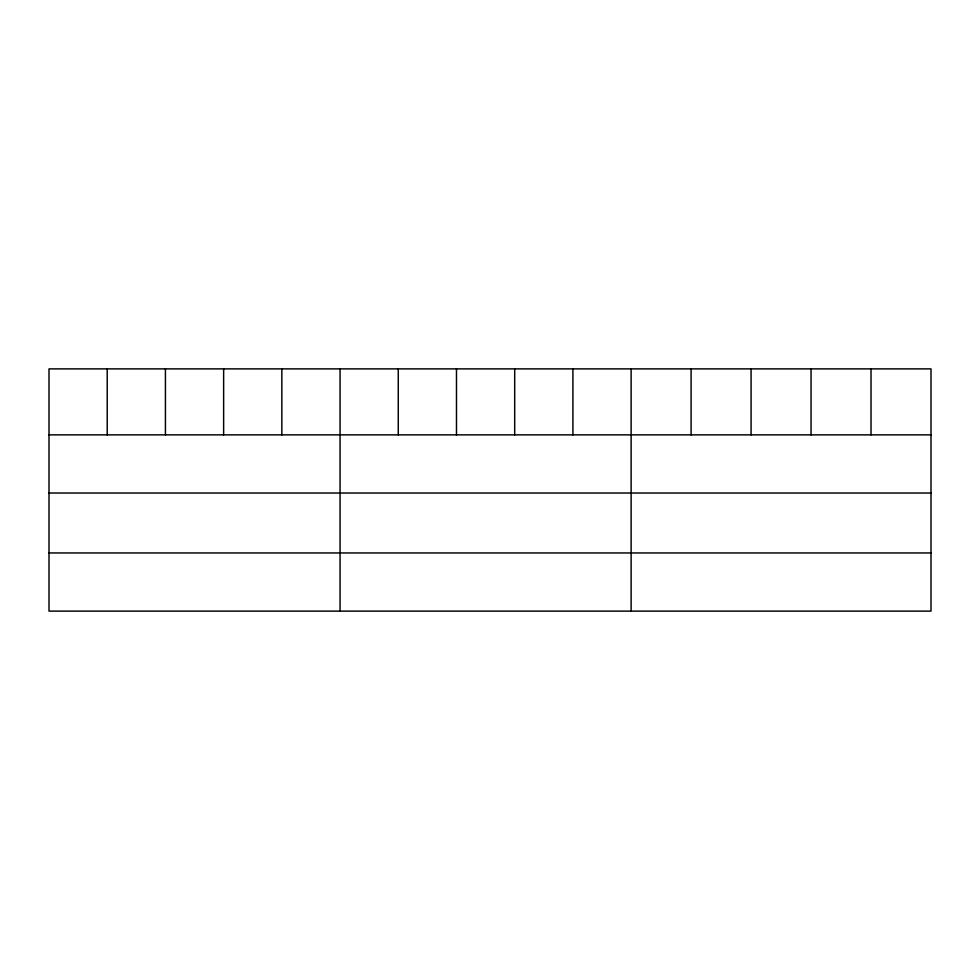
<?xml version="1.0" encoding="UTF-8"?>
<svg xmlns="http://www.w3.org/2000/svg" width="980" height="980" viewBox="0 0 980 980"><rect width="100%" height="100%" fill="white"/><g stroke="black" fill="none" stroke-linecap="round" stroke-linejoin="round"><path stroke-width="1.47" d="M931 493.026L931 368.884L49 368.884L49 611.116L931 611.116L931 493.026L49 493.026M49 434.863L931 434.863M49 552.953L931 552.953M871.024 368.884L871.024 434.863M811.048 368.884L811.048 434.863M751.072 368.884L751.072 434.863M691.096 368.884L691.096 434.863M631.12 368.884L631.12 611.116M572.908 368.884L572.908 434.863M514.696 368.884L514.696 434.863M456.484 368.884L456.484 434.863M398.272 368.884L398.272 434.863M340.06 368.884L340.06 611.116M281.848 368.884L281.848 434.863M223.636 368.884L223.636 434.863M165.424 368.884L165.424 434.863M107.212 368.884L107.212 434.863"/></g></svg>
